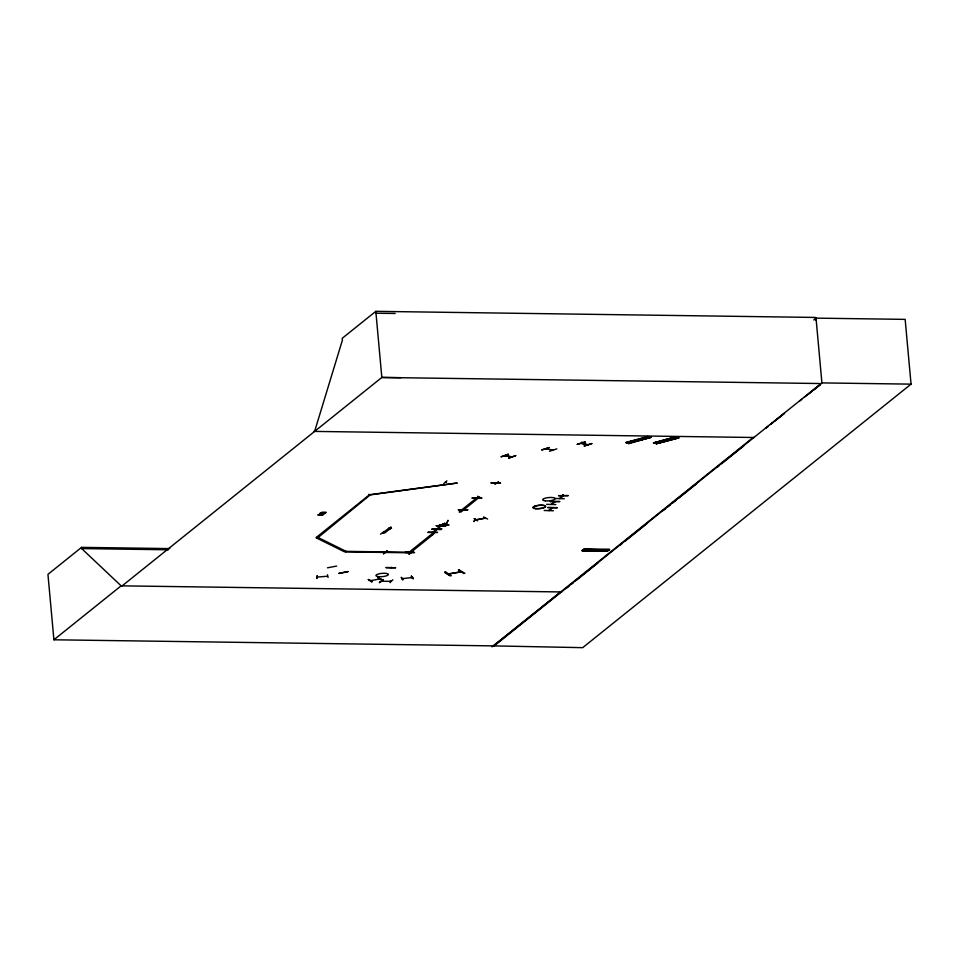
<?xml version="1.0" encoding="UTF-8"?>
<svg xmlns="http://www.w3.org/2000/svg" width="959" height="959" viewBox="0 0 959 959"><rect width="100%" height="100%" fill="white"/><g stroke="black" fill="none" stroke-linecap="round" stroke-linejoin="round"><path stroke-width="1.44" d="M553.427 510.751L544.185 510.488M554.925 498.464L564.24 498.752M555.86 504.59L546.606 504.326M395.456 567.812L386.177 567.476M395.599 567.68L386.009 567.74M437.556 532.293L428.134 532.149M432.389 528.829L441.955 528.817M437.4 532.545L427.978 532.413M448.872 524.921L439.282 524.969L448.704 525.148M387.052 550.91L383.528 553.727M447.829 520.485L446.858 523.182M585.014 441.967L577.258 444.329M585.302 442.003L577.258 444.389M607.527 551.137L582.041 550.682L582.497 550.118M582.317 550.478L607.97 550.55M608.006 550.526L582.664 550.178M609.025 550.01L583.647 549.231M609.612 549.519L583.767 549.387L609.48 549.399M501.365 456.748L508.126 454.254M508.426 454.29L501.03 456.82M368.4 579.512L372.248 581.753L368.352 579.548M371.72 581.837L368.496 579.584M473.998 518.651L477.594 520.857M450.239 575.927L444.82 572.355L445.683 572.02M504.83 455.717L511.83 456.952M314.624 431.406L342.387 340.205L342.207 338.311L375.82 311.339L815.426 317.441L815.689 320.378M380.579 534.175L384.103 531.442M443.717 483.6L446.87 480.855M379.416 582.557L383.264 579.775L379.452 582.509M379.848 582.497L383.18 579.692M448.692 574.033L461.291 571.768M401.282 577.378L402.864 579.979L401.377 577.462M317.225 575.676L316.866 578.481L317.321 575.76M389.833 529.464L390.912 526.839M446.858 523.23L448.057 520.377M475.208 518.783L473.998 521.612L475.232 518.819M391.416 528.205L390.469 528.157L391.512 528.193M443.01 524.189C441.811 525.268 445.264 525.772 443.969 523.902L444.005 525.053M443.118 524.177L443.202 525.136M442.998 525.112L443.166 524.034M443.106 525.112L444.796 524.633L444.305 523.686M445.132 523.53L443.633 526.383L445.18 523.578L444.58 523.087M444.712 523.53L443.717 526.287M625.807 442.471L648.104 436.405M626.431 442.65L648.943 436.836L626.371 442.638M650.981 437.256L628.121 443.166M655.92 443.43L678.217 437.364M675.771 436.86L653.463 442.926L675.723 436.801M656.34 443.777L679.044 437.819L656.531 443.609M581.454 443.37L587.795 444.844M548.776 510.524L552.24 507.743M551.797 508.018L552.564 507.743M559.577 498.524L563.041 495.743M562.609 496.031L563.317 494.868L563.377 495.755M436.597 529.572L433.108 532.329M463.125 509.936L462.334 510.176L463.077 509.924M476.875 498.057L477.366 497.997M495.228 483.084L496.103 483.084M387.244 550.91L383.516 553.775M381.562 581.238L382.533 581.118M390.253 581.19L391.176 581.214M389.977 582.652L392.854 579.763M402.097 578.673L402.984 578.541M169.779 548.596L81.563 547.373L47.95 574.345L53.908 639.785L493.501 645.886L753.187 437.484M53.908 639.785L121.17 585.805M410.644 552.804L345.444 551.916L346.115 551.365L344.341 551.737L316.302 537.879L318.076 537.508L370.618 494.58L457.275 483.024L369.131 495.036L316.242 537.484L318.076 537.508L346.115 551.365L409.109 552.24M477.846 496.99L459.181 511.962L461.027 511.986L479.68 497.014L477.846 496.99L477.774 496.175M408.426 552.792L431.754 534.067L433.588 534.091L410.512 552.648M559.553 501.653L550.106 501.521L559.744 501.449M551.497 504.398L555.021 501.653L551.209 504.362M547.709 507.563L557.131 507.802M547.877 507.503L557.323 507.647M559.876 498.56L563.365 495.791M549.063 510.548L552.552 507.779M568.1 495.611L558.486 495.683L568.124 495.635M813.759 319.958L816.025 318.136L905.152 319.371L911.05 384.139L582.688 647.661L493.501 645.886M493.561 646.426L821.911 382.905L911.05 384.139M566.433 588.203L568.759 586.333M571.096 584.463L573.422 582.592M575.76 580.722L597.925 562.933M620.077 545.144L622.415 543.274M624.753 541.403L646.905 523.614M663.244 510.512L665.57 508.642M667.908 506.772L670.233 504.902M672.571 503.031L676.071 500.214M678.409 498.344L695.898 484.307M716.9 467.453L719.226 465.583M721.564 463.712L743.716 445.923M768.123 426.335L765.809 428.205L768.207 426.335M784.354 413.317L770.449 424.477L772.858 422.619M799.422 401.222L801.736 399.364M804.062 397.506L820.281 384.487M491.955 646.834L560.727 591.943M775.196 420.761L784.51 413.317M808.988 393.789L811.314 391.931M813.652 390.073L820.64 384.487M385.962 552.432L385.878 552.468M409.073 554.134L412.838 551.257L409.109 554.05M383.121 532.796L383.96 532.82L382.953 532.928M431.754 529.344L441.356 529.44L431.934 529.272M436.345 525.712L445.767 525.856M491.08 482.833L500.49 483.096M467.848 509.792L458.222 509.804L467.644 509.948M405.142 552.372L414.576 552.528L404.974 552.444M440.193 525.268L440.696 525.964L437.172 528.745M436.285 529.524L433.12 532.017M441.008 526.011L437.46 528.781M433.492 533.504L432.677 533.468M494.904 484.427L498.44 481.586M390.804 567.632L391.524 567.368M587.999 444.736L581.741 443.262M317.381 577.042L327.451 576.251M444.485 524.885L444.401 523.914M563.065 496.031L562.789 494.856M440.517 525.029L440.601 525.976M627.977 443.346L650.25 437.256M628.181 443.178L650.873 437.436M628.912 443.621L628.325 443.43M648.536 436.753L626.035 442.77M676.706 437.148L653.834 443.046L676.527 436.86M656.148 443.729L678.612 437.688M370.306 580.615L371.313 580.567M378.877 579.116L379.656 578.84M379.668 578.948L370.57 580.698M475.82 519.826L485.338 518.184M515.738 455.585L508.606 458.174L515.678 455.657M546.055 448.764L546.426 448.98M556.855 448.86L549.483 451.269M433.276 533.6L432.509 533.6M581.61 442.315L581.861 443.49L582.209 442.411M584.139 445.935L591.859 443.549M584.367 445.995L591.799 443.621M628.888 443.597L651.041 437.28M347.901 571.504L338.743 573.446L348.009 571.696M382.114 579.871L377.918 577.702L382.09 579.811M378.361 577.678L381.646 579.823M483.612 516.937L487.592 519.071M402.3 578.637L412.094 577.546L411.219 577.654M464.899 573.35L458.582 569.754M444.82 572.355L445.875 572.163L451.293 575.748M459.481 569.778L458.426 569.958L463.844 573.542M448.464 573.878L461.279 571.828M552.252 449.879L553.067 449.999M485.146 518.076L475.94 519.922M413.389 578.673L411.351 576.215L413.329 578.613M446.426 482.401L445.611 482.377M505.273 455.609L512.274 456.856M327.487 574.777L328.062 577.474M390.828 581.334L381.73 581.25M376 313.233L395.156 313.461M401.006 377.69L381.838 377.462L122.165 585.853L121.134 585.841L81.671 548.584L81.563 547.373M819.945 383.528L381.838 377.462L375.82 311.339M313.581 431.394L754.218 437.496M81.671 548.584L168.4 549.783M121.134 585.841L561.758 591.955M491.056 482.94L500.514 482.976M442.111 524.405L444.82 524.381M436.165 525.784L445.767 525.88M435.218 532.149L431.778 534.894M583.504 549.555L609.037 549.975M582.077 550.67L607.79 550.922M581.897 443.478L582.161 442.423M545.695 448.848L552.971 449.999M411.423 576.119L412.885 578.601M440.9 525.053L441.044 526.023M336.645 566.074L327.451 567.812M444.808 572.307L449.148 575.172M816.025 318.136L821.911 382.905M581.813 442.531L582.077 443.502M563.017 495.06L563.017 496.031M562.549 495.06L562.657 496.055M369.059 494.233L369.131 495.036M472.128 498.081L481.754 498.129L472.128 498.081M541.823 449.915L549.279 447.541L541.835 449.915M318.028 514.899L323.051 514.935L321.541 514.563C329.464 514.072 315.295 513.736 320.486 514.551L318.028 514.899M320.306 513.077L325.329 513.113L323.806 512.741C331.73 512.25 317.573 511.914 322.763 512.729L320.306 513.077M388.982 528.085L383.144 532.76L384.979 532.784L390.816 528.109L388.982 528.085M545.287 500.85A6.281 1.654 -5.2 0 0 555.141 498.812A6.281 1.654 -5.2 0 0 546.294 497.901A6.281 1.654 -5.2 0 0 545.287 500.85M535.685 508.618A6.305 1.666 -5.2 0 0 545.575 506.58A6.305 1.666 -5.2 0 0 536.704 505.657A6.305 1.666 -5.2 0 0 535.685 508.618A6.281 1.654 -5.2 0 0 545.551 506.604A6.281 1.654 -5.2 0 0 536.716 505.681A6.281 1.654 -5.2 0 0 535.709 508.642M378.529 576.659A6.281 1.654 -5.2 0 0 388.383 574.621A6.281 1.654 -5.2 0 0 379.536 573.71A6.281 1.654 -5.2 0 0 378.529 576.659"/></g></svg>
